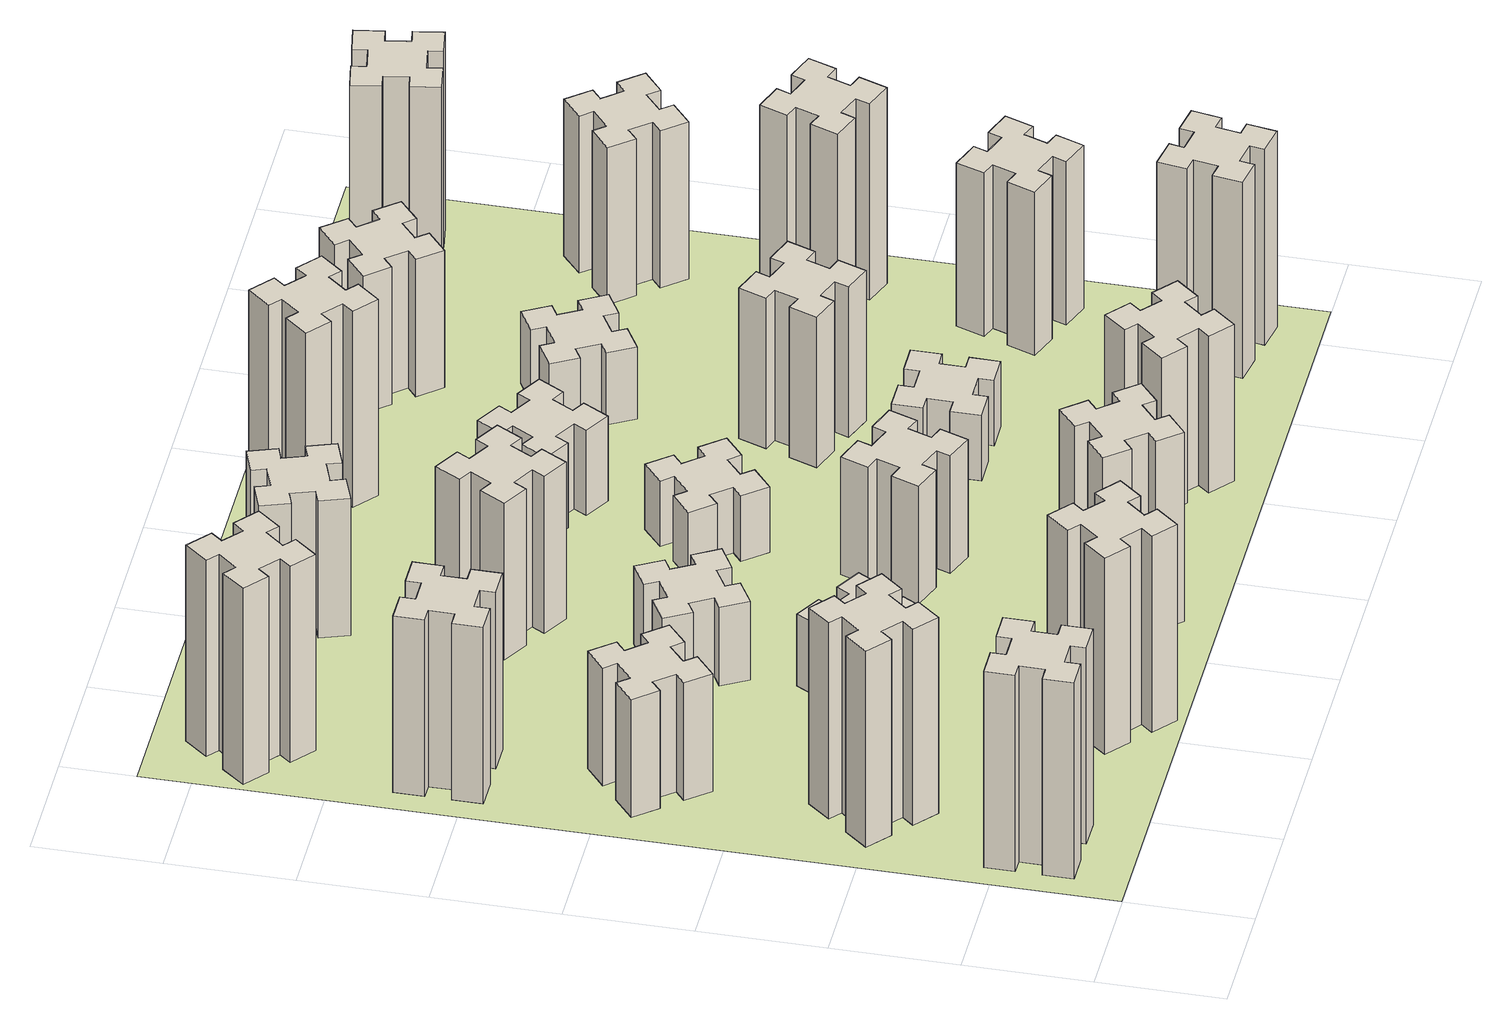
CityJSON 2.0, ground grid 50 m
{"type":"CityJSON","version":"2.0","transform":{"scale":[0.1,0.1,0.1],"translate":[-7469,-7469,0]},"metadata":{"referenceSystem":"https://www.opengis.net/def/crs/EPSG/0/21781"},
"CityObjects":{
"building1":{"type":"Building","attributes":{"class":"1000","function":"1000","usage":"1000","yearOfConstruction":2016,"roofType":"1000","measuredHeight":90,"storeysAboveGround":30,"storeysBelowGround":0},"geometry":[{"type":"Solid","lod":"1","boundaries":[[[[0,1,2,3,4,5,6,7,8,9,10,11,12,13,14,15,16,17,18,19]],[[17,16,20,21]],[[16,15,22,20]],[[15,14,23,22]],[[14,13,24,23]],[[13,12,25,24]],[[12,11,26,25]],[[11,10,27,26]],[[10,9,28,27]],[[9,8,29,28]],[[8,7,30,29]],[[7,6,31,30]],[[6,5,32,31]],[[5,4,33,32]],[[4,3,34,33]],[[3,2,35,34]],[[2,1,36,35]],[[1,0,37,36]],[[0,19,38,37]],[[19,18,39,38]],[[18,17,21,39]],[[24,25,26,27,28,29,30,31,32,33,34,35,36,37,38,39,21,20,22,23]]]]}]},
"building2":{"type":"Building","attributes":{"class":"1000","function":"1000","usage":"1000","yearOfConstruction":2016,"roofType":"1000","measuredHeight":90,"storeysAboveGround":30,"storeysBelowGround":0},"geometry":[{"type":"Solid","lod":"1","boundaries":[[[[40,41,42,43,44,45,46,47,48,49,50,51,52,53,54,55,56,57,58,59]],[[57,56,60,61]],[[56,55,62,60]],[[55,54,63,62]],[[54,53,64,63]],[[53,52,65,64]],[[52,51,66,65]],[[51,50,67,66]],[[50,49,68,67]],[[49,48,69,68]],[[48,47,70,69]],[[47,46,71,70]],[[46,45,72,71]],[[45,44,73,72]],[[44,43,74,73]],[[43,42,75,74]],[[42,41,76,75]],[[41,40,77,76]],[[40,59,78,77]],[[59,58,79,78]],[[58,57,61,79]],[[64,65,66,67,68,69,70,71,72,73,74,75,76,77,78,79,61,60,62,63]]]]}]},
"building3":{"type":"Building","attributes":{"class":"1000","function":"1000","usage":"1000","yearOfConstruction":2016,"roofType":"1000","measuredHeight":54,"storeysAboveGround":30,"storeysBelowGround":0},"geometry":[{"type":"Solid","lod":"1","boundaries":[[[[80,81,82,83,84,85,86,87,88,89,90,91,92,93,94,95,96,97,98,99]],[[97,96,100,101]],[[96,95,102,100]],[[95,94,103,102]],[[94,93,104,103]],[[93,92,105,104]],[[92,91,106,105]],[[91,90,107,106]],[[90,89,108,107]],[[89,88,109,108]],[[88,87,110,109]],[[87,86,111,110]],[[86,85,112,111]],[[85,84,113,112]],[[84,83,114,113]],[[83,82,115,114]],[[82,81,116,115]],[[81,80,117,116]],[[80,99,118,117]],[[99,98,119,118]],[[98,97,101,119]],[[104,105,106,107,108,109,110,111,112,113,114,115,116,117,118,119,101,100,102,103]]]]}]},
"building4":{"type":"Building","attributes":{"class":"1000","function":"1000","usage":"1000","yearOfConstruction":2016,"roofType":"1000","measuredHeight":81,"storeysAboveGround":30,"storeysBelowGround":0},"geometry":[{"type":"Solid","lod":"1","boundaries":[[[[120,121,122,123,124,125,126,127,128,129,130,131,132,133,134,135,136,137,138,139]],[[137,136,140,141]],[[136,135,142,140]],[[135,134,143,142]],[[134,133,144,143]],[[133,132,145,144]],[[132,131,146,145]],[[131,130,147,146]],[[130,129,148,147]],[[129,128,149,148]],[[128,127,150,149]],[[127,126,151,150]],[[126,125,152,151]],[[125,124,153,152]],[[124,123,154,153]],[[123,122,155,154]],[[122,121,156,155]],[[121,120,157,156]],[[120,139,158,157]],[[139,138,159,158]],[[138,137,141,159]],[[144,145,146,147,148,149,150,151,152,153,154,155,156,157,158,159,141,140,142,143]]]]}]},
"building5":{"type":"Building","attributes":{"class":"1000","function":"1000","usage":"1000","yearOfConstruction":2016,"roofType":"1000","measuredHeight":90,"storeysAboveGround":30,"storeysBelowGround":0},"geometry":[{"type":"Solid","lod":"1","boundaries":[[[[160,161,162,163,164,165,166,167,168,169,170,171,172,173,174,175,176,177,178,179]],[[177,176,180,181]],[[176,175,182,180]],[[175,174,183,182]],[[174,173,184,183]],[[173,172,185,184]],[[172,171,186,185]],[[171,170,187,186]],[[170,169,188,187]],[[169,168,189,188]],[[168,167,190,189]],[[167,166,191,190]],[[166,165,192,191]],[[165,164,193,192]],[[164,163,194,193]],[[163,162,195,194]],[[162,161,196,195]],[[161,160,197,196]],[[160,179,198,197]],[[179,178,199,198]],[[178,177,181,199]],[[184,185,186,187,188,189,190,191,192,193,194,195,196,197,198,199,181,180,182,183]]]]}]},
"building6":{"type":"Building","attributes":{"class":"1000","function":"1000","usage":"1000","yearOfConstruction":2016,"roofType":"1000","measuredHeight":90,"storeysAboveGround":30,"storeysBelowGround":0},"geometry":[{"type":"Solid","lod":"1","boundaries":[[[[200,201,202,203,204,205,206,207,208,209,210,211,212,213,214,215,216,217,218,219]],[[217,216,220,221]],[[216,215,222,220]],[[215,214,223,222]],[[214,213,224,223]],[[213,212,225,224]],[[212,211,226,225]],[[211,210,227,226]],[[210,209,228,227]],[[209,208,229,228]],[[208,207,230,229]],[[207,206,231,230]],[[206,205,232,231]],[[205,204,233,232]],[[204,203,234,233]],[[203,202,235,234]],[[202,201,236,235]],[[201,200,237,236]],[[200,219,238,237]],[[219,218,239,238]],[[218,217,221,239]],[[224,225,226,227,228,229,230,231,232,233,234,235,236,237,238,239,221,220,222,223]]]]}]},
"building7":{"type":"Building","attributes":{"class":"1000","function":"1000","usage":"1000","yearOfConstruction":2016,"roofType":"1000","measuredHeight":33,"storeysAboveGround":30,"storeysBelowGround":0},"geometry":[{"type":"Solid","lod":"1","boundaries":[[[[240,241,242,243,244,245,246,247,248,249,250,251,252,253,254,255,256,257,258,259]],[[257,256,260,261]],[[256,255,262,260]],[[255,254,263,262]],[[254,253,264,263]],[[253,252,265,264]],[[252,251,266,265]],[[251,250,267,266]],[[250,249,268,267]],[[249,248,269,268]],[[248,247,270,269]],[[247,246,271,270]],[[246,245,272,271]],[[245,244,273,272]],[[244,243,274,273]],[[243,242,275,274]],[[242,241,276,275]],[[241,240,277,276]],[[240,259,278,277]],[[259,258,279,278]],[[258,257,261,279]],[[264,265,266,267,268,269,270,271,272,273,274,275,276,277,278,279,261,260,262,263]]]]}]},
"building8":{"type":"Building","attributes":{"class":"1000","function":"1000","usage":"1000","yearOfConstruction":2016,"roofType":"1000","measuredHeight":36,"storeysAboveGround":30,"storeysBelowGround":0},"geometry":[{"type":"Solid","lod":"1","boundaries":[[[[280,281,282,283,284,285,286,287,288,289,290,291,292,293,294,295,296,297,298,299]],[[297,296,300,301]],[[296,295,302,300]],[[295,294,303,302]],[[294,293,304,303]],[[293,292,305,304]],[[292,291,306,305]],[[291,290,307,306]],[[290,289,308,307]],[[289,288,309,308]],[[288,287,310,309]],[[287,286,311,310]],[[286,285,312,311]],[[285,284,313,312]],[[284,283,314,313]],[[283,282,315,314]],[[282,281,316,315]],[[281,280,317,316]],[[280,299,318,317]],[[299,298,319,318]],[[298,297,301,319]],[[304,305,306,307,308,309,310,311,312,313,314,315,316,317,318,319,301,300,302,303]]]]}]},
"building9":{"type":"Building","attributes":{"class":"1000","function":"1000","usage":"1000","yearOfConstruction":2016,"roofType":"1000","measuredHeight":87,"storeysAboveGround":30,"storeysBelowGround":0},"geometry":[{"type":"Solid","lod":"1","boundaries":[[[[320,321,322,323,324,325,326,327,328,329,330,331,332,333,334,335,336,337,338,339]],[[337,336,340,341]],[[336,335,342,340]],[[335,334,343,342]],[[334,333,344,343]],[[333,332,345,344]],[[332,331,346,345]],[[331,330,347,346]],[[330,329,348,347]],[[329,328,349,348]],[[328,327,350,349]],[[327,326,351,350]],[[326,325,352,351]],[[325,324,353,352]],[[324,323,354,353]],[[323,322,355,354]],[[322,321,356,355]],[[321,320,357,356]],[[320,339,358,357]],[[339,338,359,358]],[[338,337,341,359]],[[344,345,346,347,348,349,350,351,352,353,354,355,356,357,358,359,341,340,342,343]]]]}]},
"building10":{"type":"Building","attributes":{"class":"1000","function":"1000","usage":"1000","yearOfConstruction":2016,"roofType":"1000","measuredHeight":72,"storeysAboveGround":30,"storeysBelowGround":0},"geometry":[{"type":"Solid","lod":"1","boundaries":[[[[360,361,362,363,364,365,366,367,368,369,370,371,372,373,374,375,376,377,378,379]],[[377,376,380,381]],[[376,375,382,380]],[[375,374,383,382]],[[374,373,384,383]],[[373,372,385,384]],[[372,371,386,385]],[[371,370,387,386]],[[370,369,388,387]],[[369,368,389,388]],[[368,367,390,389]],[[367,366,391,390]],[[366,365,392,391]],[[365,364,393,392]],[[364,363,394,393]],[[363,362,395,394]],[[362,361,396,395]],[[361,360,397,396]],[[360,379,398,397]],[[379,378,399,398]],[[378,377,381,399]],[[384,385,386,387,388,389,390,391,392,393,394,395,396,397,398,399,381,380,382,383]]]]}]},
"building11":{"type":"Building","attributes":{"class":"1000","function":"1000","usage":"1000","yearOfConstruction":2016,"roofType":"1000","measuredHeight":63,"storeysAboveGround":30,"storeysBelowGround":0},"geometry":[{"type":"Solid","lod":"1","boundaries":[[[[400,401,402,403,404,405,406,407,408,409,410,411,412,413,414,415,416,417,418,419]],[[417,416,420,421]],[[416,415,422,420]],[[415,414,423,422]],[[414,413,424,423]],[[413,412,425,424]],[[412,411,426,425]],[[411,410,427,426]],[[410,409,428,427]],[[409,408,429,428]],[[408,407,430,429]],[[407,406,431,430]],[[406,405,432,431]],[[405,404,433,432]],[[404,403,434,433]],[[403,402,435,434]],[[402,401,436,435]],[[401,400,437,436]],[[400,419,438,437]],[[419,418,439,438]],[[418,417,421,439]],[[424,425,426,427,428,429,430,431,432,433,434,435,436,437,438,439,421,420,422,423]]]]}]},
"building12":{"type":"Building","attributes":{"class":"1000","function":"1000","usage":"1000","yearOfConstruction":2016,"roofType":"1000","measuredHeight":54,"storeysAboveGround":30,"storeysBelowGround":0},"geometry":[{"type":"Solid","lod":"1","boundaries":[[[[440,441,442,443,444,445,446,447,448,449,450,451,452,453,454,455,456,457,458,459]],[[457,456,460,461]],[[456,455,462,460]],[[455,454,463,462]],[[454,453,464,463]],[[453,452,465,464]],[[452,451,466,465]],[[451,450,467,466]],[[450,449,468,467]],[[449,448,469,468]],[[448,447,470,469]],[[447,446,471,470]],[[446,445,472,471]],[[445,444,473,472]],[[444,443,474,473]],[[443,442,475,474]],[[442,441,476,475]],[[441,440,477,476]],[[440,459,478,477]],[[459,458,479,478]],[[458,457,461,479]],[[464,465,466,467,468,469,470,471,472,473,474,475,476,477,478,479,461,460,462,463]]]]}]},
"building13":{"type":"Building","attributes":{"class":"1000","function":"1000","usage":"1000","yearOfConstruction":2016,"roofType":"1000","measuredHeight":30,"storeysAboveGround":30,"storeysBelowGround":0},"geometry":[{"type":"Solid","lod":"1","boundaries":[[[[480,481,482,483,484,485,486,487,488,489,490,491,492,493,494,495,496,497,498,499]],[[497,496,500,501]],[[496,495,502,500]],[[495,494,503,502]],[[494,493,504,503]],[[493,492,505,504]],[[492,491,506,505]],[[491,490,507,506]],[[490,489,508,507]],[[489,488,509,508]],[[488,487,510,509]],[[487,486,511,510]],[[486,485,512,511]],[[485,484,513,512]],[[484,483,514,513]],[[483,482,515,514]],[[482,481,516,515]],[[481,480,517,516]],[[480,499,518,517]],[[499,498,519,518]],[[498,497,501,519]],[[504,505,506,507,508,509,510,511,512,513,514,515,516,517,518,519,501,500,502,503]]]]}]},
"building14":{"type":"Building","attributes":{"class":"1000","function":"1000","usage":"1000","yearOfConstruction":2016,"roofType":"1000","measuredHeight":72,"storeysAboveGround":30,"storeysBelowGround":0},"geometry":[{"type":"Solid","lod":"1","boundaries":[[[[520,521,522,523,524,525,526,527,528,529,530,531,532,533,534,535,536,537,538,539]],[[537,536,540,541]],[[536,535,542,540]],[[535,534,543,542]],[[534,533,544,543]],[[533,532,545,544]],[[532,531,546,545]],[[531,530,547,546]],[[530,529,548,547]],[[529,528,549,548]],[[528,527,550,549]],[[527,526,551,550]],[[526,525,552,551]],[[525,524,553,552]],[[524,523,554,553]],[[523,522,555,554]],[[522,521,556,555]],[[521,520,557,556]],[[520,539,558,557]],[[539,538,559,558]],[[538,537,541,559]],[[544,545,546,547,548,549,550,551,552,553,554,555,556,557,558,559,541,540,542,543]]]]}]},
"building15":{"type":"Building","attributes":{"class":"1000","function":"1000","usage":"1000","yearOfConstruction":2016,"roofType":"1000","measuredHeight":39,"storeysAboveGround":30,"storeysBelowGround":0},"geometry":[{"type":"Solid","lod":"1","boundaries":[[[[560,561,562,563,564,565,566,567,568,569,570,571,572,573,574,575,576,577,578,579]],[[577,576,580,581]],[[576,575,582,580]],[[575,574,583,582]],[[574,573,584,583]],[[573,572,585,584]],[[572,571,586,585]],[[571,570,587,586]],[[570,569,588,587]],[[569,568,589,588]],[[568,567,590,589]],[[567,566,591,590]],[[566,565,592,591]],[[565,564,593,592]],[[564,563,594,593]],[[563,562,595,594]],[[562,561,596,595]],[[561,560,597,596]],[[560,579,598,597]],[[579,578,599,598]],[[578,577,581,599]],[[584,585,586,587,588,589,590,591,592,593,594,595,596,597,598,599,581,580,582,583]]]]}]},
"building16":{"type":"Building","attributes":{"class":"1000","function":"1000","usage":"1000","yearOfConstruction":2016,"roofType":"1000","measuredHeight":90,"storeysAboveGround":30,"storeysBelowGround":0},"geometry":[{"type":"Solid","lod":"1","boundaries":[[[[600,601,602,603,604,605,606,607,608,609,610,611,612,613,614,615,616,617,618,619]],[[617,616,620,621]],[[616,615,622,620]],[[615,614,623,622]],[[614,613,624,623]],[[613,612,625,624]],[[612,611,626,625]],[[611,610,627,626]],[[610,609,628,627]],[[609,608,629,628]],[[608,607,630,629]],[[607,606,631,630]],[[606,605,632,631]],[[605,604,633,632]],[[604,603,634,633]],[[603,602,635,634]],[[602,601,636,635]],[[601,600,637,636]],[[600,619,638,637]],[[619,618,639,638]],[[618,617,621,639]],[[624,625,626,627,628,629,630,631,632,633,634,635,636,637,638,639,621,620,622,623]]]]}]},
"building17":{"type":"Building","attributes":{"class":"1000","function":"1000","usage":"1000","yearOfConstruction":2016,"roofType":"1000","measuredHeight":30,"storeysAboveGround":30,"storeysBelowGround":0},"geometry":[{"type":"Solid","lod":"1","boundaries":[[[[640,641,642,643,644,645,646,647,648,649,650,651,652,653,654,655,656,657,658,659]],[[657,656,660,661]],[[656,655,662,660]],[[655,654,663,662]],[[654,653,664,663]],[[653,652,665,664]],[[652,651,666,665]],[[651,650,667,666]],[[650,649,668,667]],[[649,648,669,668]],[[648,647,670,669]],[[647,646,671,670]],[[646,645,672,671]],[[645,644,673,672]],[[644,643,674,673]],[[643,642,675,674]],[[642,641,676,675]],[[641,640,677,676]],[[640,659,678,677]],[[659,658,679,678]],[[658,657,661,679]],[[664,665,666,667,668,669,670,671,672,673,674,675,676,677,678,679,661,660,662,663]]]]}]},
"building18":{"type":"Building","attributes":{"class":"1000","function":"1000","usage":"1000","yearOfConstruction":2016,"roofType":"1000","measuredHeight":69,"storeysAboveGround":30,"storeysBelowGround":0},"geometry":[{"type":"Solid","lod":"1","boundaries":[[[[680,681,682,683,684,685,686,687,688,689,690,691,692,693,694,695,696,697,698,699]],[[697,696,700,701]],[[696,695,702,700]],[[695,694,703,702]],[[694,693,704,703]],[[693,692,705,704]],[[692,691,706,705]],[[691,690,707,706]],[[690,689,708,707]],[[689,688,709,708]],[[688,687,710,709]],[[687,686,711,710]],[[686,685,712,711]],[[685,684,713,712]],[[684,683,714,713]],[[683,682,715,714]],[[682,681,716,715]],[[681,680,717,716]],[[680,699,718,717]],[[699,698,719,718]],[[698,697,701,719]],[[704,705,706,707,708,709,710,711,712,713,714,715,716,717,718,719,701,700,702,703]]]]}]},
"building19":{"type":"Building","attributes":{"class":"1000","function":"1000","usage":"1000","yearOfConstruction":2016,"roofType":"1000","measuredHeight":33,"storeysAboveGround":30,"storeysBelowGround":0},"geometry":[{"type":"Solid","lod":"1","boundaries":[[[[720,721,722,723,724,725,726,727,728,729,730,731,732,733,734,735,736,737,738,739]],[[737,736,740,741]],[[736,735,742,740]],[[735,734,743,742]],[[734,733,744,743]],[[733,732,745,744]],[[732,731,746,745]],[[731,730,747,746]],[[730,729,748,747]],[[729,728,749,748]],[[728,727,750,749]],[[727,726,751,750]],[[726,725,752,751]],[[725,724,753,752]],[[724,723,754,753]],[[723,722,755,754]],[[722,721,756,755]],[[721,720,757,756]],[[720,739,758,757]],[[739,738,759,758]],[[738,737,741,759]],[[744,745,746,747,748,749,750,751,752,753,754,755,756,757,758,759,741,740,742,743]]]]}]},
"building20":{"type":"Building","attributes":{"class":"1000","function":"1000","usage":"1000","yearOfConstruction":2016,"roofType":"1000","measuredHeight":90,"storeysAboveGround":30,"storeysBelowGround":0},"geometry":[{"type":"Solid","lod":"1","boundaries":[[[[760,761,762,763,764,765,766,767,768,769,770,771,772,773,774,775,776,777,778,779]],[[777,776,780,781]],[[776,775,782,780]],[[775,774,783,782]],[[774,773,784,783]],[[773,772,785,784]],[[772,771,786,785]],[[771,770,787,786]],[[770,769,788,787]],[[769,768,789,788]],[[768,767,790,789]],[[767,766,791,790]],[[766,765,792,791]],[[765,764,793,792]],[[764,763,794,793]],[[763,762,795,794]],[[762,761,796,795]],[[761,760,797,796]],[[760,779,798,797]],[[779,778,799,798]],[[778,777,781,799]],[[784,785,786,787,788,789,790,791,792,793,794,795,796,797,798,799,781,780,782,783]]]]}]},
"building21":{"type":"Building","attributes":{"class":"1000","function":"1000","usage":"1000","yearOfConstruction":2016,"roofType":"1000","measuredHeight":63,"storeysAboveGround":30,"storeysBelowGround":0},"geometry":[{"type":"Solid","lod":"1","boundaries":[[[[800,801,802,803,804,805,806,807,808,809,810,811,812,813,814,815,816,817,818,819]],[[817,816,820,821]],[[816,815,822,820]],[[815,814,823,822]],[[814,813,824,823]],[[813,812,825,824]],[[812,811,826,825]],[[811,810,827,826]],[[810,809,828,827]],[[809,808,829,828]],[[808,807,830,829]],[[807,806,831,830]],[[806,805,832,831]],[[805,804,833,832]],[[804,803,834,833]],[[803,802,835,834]],[[802,801,836,835]],[[801,800,837,836]],[[800,819,838,837]],[[819,818,839,838]],[[818,817,821,839]],[[824,825,826,827,828,829,830,831,832,833,834,835,836,837,838,839,821,820,822,823]]]]}]},
"building22":{"type":"Building","attributes":{"class":"1000","function":"1000","usage":"1000","yearOfConstruction":2016,"roofType":"1000","measuredHeight":75,"storeysAboveGround":30,"storeysBelowGround":0},"geometry":[{"type":"Solid","lod":"1","boundaries":[[[[840,841,842,843,844,845,846,847,848,849,850,851,852,853,854,855,856,857,858,859]],[[857,856,860,861]],[[856,855,862,860]],[[855,854,863,862]],[[854,853,864,863]],[[853,852,865,864]],[[852,851,866,865]],[[851,850,867,866]],[[850,849,868,867]],[[849,848,869,868]],[[848,847,870,869]],[[847,846,871,870]],[[846,845,872,871]],[[845,844,873,872]],[[844,843,874,873]],[[843,842,875,874]],[[842,841,876,875]],[[841,840,877,876]],[[840,859,878,877]],[[859,858,879,878]],[[858,857,861,879]],[[864,865,866,867,868,869,870,871,872,873,874,875,876,877,878,879,861,860,862,863]]]]}]},
"building23":{"type":"Building","attributes":{"class":"1000","function":"1000","usage":"1000","yearOfConstruction":2016,"roofType":"1000","measuredHeight":90,"storeysAboveGround":30,"storeysBelowGround":0},"geometry":[{"type":"Solid","lod":"1","boundaries":[[[[880,881,882,883,884,885,886,887,888,889,890,891,892,893,894,895,896,897,898,899]],[[897,896,900,901]],[[896,895,902,900]],[[895,894,903,902]],[[894,893,904,903]],[[893,892,905,904]],[[892,891,906,905]],[[891,890,907,906]],[[890,889,908,907]],[[889,888,909,908]],[[888,887,910,909]],[[887,886,911,910]],[[886,885,912,911]],[[885,884,913,912]],[[884,883,914,913]],[[883,882,915,914]],[[882,881,916,915]],[[881,880,917,916]],[[880,899,918,917]],[[899,898,919,918]],[[898,897,901,919]],[[904,905,906,907,908,909,910,911,912,913,914,915,916,917,918,919,901,900,902,903]]]]}]},
"building24":{"type":"Building","attributes":{"class":"1000","function":"1000","usage":"1000","yearOfConstruction":2016,"roofType":"1000","measuredHeight":72,"storeysAboveGround":30,"storeysBelowGround":0},"geometry":[{"type":"Solid","lod":"1","boundaries":[[[[920,921,922,923,924,925,926,927,928,929,930,931,932,933,934,935,936,937,938,939]],[[937,936,940,941]],[[936,935,942,940]],[[935,934,943,942]],[[934,933,944,943]],[[933,932,945,944]],[[932,931,946,945]],[[931,930,947,946]],[[930,929,948,947]],[[929,928,949,948]],[[928,927,950,949]],[[927,926,951,950]],[[926,925,952,951]],[[925,924,953,952]],[[924,923,954,953]],[[923,922,955,954]],[[922,921,956,955]],[[921,920,957,956]],[[920,939,958,957]],[[939,938,959,958]],[[938,937,941,959]],[[944,945,946,947,948,949,950,951,952,953,954,955,956,957,958,959,941,940,942,943]]]]}]},
"building25":{"type":"Building","attributes":{"class":"1000","function":"1000","usage":"1000","yearOfConstruction":2016,"roofType":"1000","measuredHeight":90,"storeysAboveGround":30,"storeysBelowGround":0},"geometry":[{"type":"Solid","lod":"1","boundaries":[[[[960,961,962,963,964,965,966,967,968,969,970,971,972,973,974,975,976,977,978,979]],[[977,976,980,981]],[[976,975,982,980]],[[975,974,983,982]],[[974,973,984,983]],[[973,972,985,984]],[[972,971,986,985]],[[971,970,987,986]],[[970,969,988,987]],[[969,968,989,988]],[[968,967,990,989]],[[967,966,991,990]],[[966,965,992,991]],[[965,964,993,992]],[[964,963,994,993]],[[963,962,995,994]],[[962,961,996,995]],[[961,960,997,996]],[[960,979,998,997]],[[979,978,999,998]],[[978,977,981,999]],[[984,985,986,987,988,989,990,991,992,993,994,995,996,997,998,999,981,980,982,983]]]]}]},
"landuse1":{"type":"LandUse","attributes":{"name":"plot1","function":"1010"},"geometry":[{"type":"MultiSurface","lod":"1","boundaries":[[[1000,1001,1002,1003]]]}]}
},
"vertices":[
[165,425,0],[165,325,0],[105,325,0],[105,205,0],[225,205,0],[225,265,0],[325,265,0],[325,205,0],[445,205,0],[445,325,0],[385,325,0],[385,425,0],[445,425,0],[445,545,0],[325,545,0],[325,485,0],[225,485,0],[225,545,0],[105,545,0],[105,425,0],[225,485,900],[225,545,900],[325,485,900],[325,545,900],[445,545,900],[445,425,900],[385,425,900],[385,325,900],[445,325,900],[445,205,900],[325,205,900],[325,265,900],[225,265,900],[225,205,900],[105,205,900],[105,325,900],[165,325,900],[165,425,900],[105,425,900],[105,545,900],
[484,1067,0],[408,1132,0],[446,1178,0],[354,1255,0],[277,1163,0],[323,1124,0],[259,1048,0],[213,1086,0],[136,994,0],[228,917,0],[266,963,0],[343,899,0],[304,853,0],[396,776,0],[473,868,0],[427,906,0],[492,983,0],[538,944,0],[615,1036,0],[523,1113,0],[492,983,900],[538,944,900],[427,906,900],[473,868,900],[396,776,900],[304,853,900],[343,899,900],[266,963,900],[228,917,900],[136,994,900],[213,1086,900],[259,1048,900],[323,1124,900],[277,1163,900],[354,1255,900],[446,1178,900],[408,1132,900],[484,1067,900],[523,1113,900],[615,1036,900],
[492,1888,0],[427,1964,0],[473,2003,0],[396,2095,0],[304,2018,0],[343,1972,0],[266,1907,0],[228,1953,0],[136,1876,0],[213,1784,0],[259,1823,0],[323,1746,0],[277,1708,0],[354,1616,0],[446,1693,0],[408,1739,0],[484,1803,0],[523,1757,0],[615,1834,0],[538,1926,0],[484,1803,540],[523,1757,540],[408,1739,540],[446,1693,540],[354,1616,540],[277,1708,540],[323,1746,540],[259,1823,540],[213,1784,540],[136,1876,540],[228,1953,540],[266,1907,540],[343,1972,540],[304,2018,540],[396,2095,540],[473,2003,540],[427,1964,540],[492,1888,540],[538,1926,540],[615,1834,540],
[385,2545,0],[385,2645,0],[445,2645,0],[445,2765,0],[325,2765,0],[325,2705,0],[225,2705,0],[225,2765,0],[105,2765,0],[105,2645,0],[165,2645,0],[165,2545,0],[105,2545,0],[105,2425,0],[225,2425,0],[225,2485,0],[325,2485,0],[325,2425,0],[445,2425,0],[445,2545,0],[325,2485,810],[325,2425,810],[225,2485,810],[225,2425,810],[105,2425,810],[105,2545,810],[165,2545,810],[165,2645,810],[105,2645,810],[105,2765,810],[225,2765,810],[225,2705,810],[325,2705,810],[325,2765,810],[445,2765,810],[445,2645,810],[385,2645,810],[385,2545,810],[445,2545,810],[445,2425,810],
[1167,166,0],[1232,243,0],[1278,204,0],[1355,296,0],[1263,373,0],[1224,327,0],[1148,392,0],[1186,438,0],[1094,515,0],[1017,423,0],[1063,384,0],[999,308,0],[953,346,0],[876,254,0],[968,177,0],[1006,223,0],[1083,159,0],[1044,113,0],[1136,36,0],[1213,128,0],[1083,159,900],[1044,113,900],[1006,223,900],[968,177,900],[876,254,900],[953,346,900],[999,308,900],[1063,384,900],[1017,423,900],[1094,515,900],[1186,438,900],[1148,392,900],[1224,327,900],[1263,373,900],[1355,296,900],[1278,204,900],[1232,243,900],[1167,166,900],[1213,128,900],[1136,36,900],
[384,3387,0],[308,3452,0],[346,3498,0],[254,3575,0],[177,3483,0],[223,3444,0],[159,3368,0],[113,3406,0],[36,3314,0],[128,3237,0],[166,3283,0],[243,3219,0],[204,3173,0],[296,3096,0],[373,3188,0],[327,3226,0],[392,3303,0],[438,3264,0],[515,3356,0],[423,3433,0],[392,3303,900],[438,3264,900],[327,3226,900],[373,3188,900],[296,3096,900],[204,3173,900],[243,3219,900],[166,3283,900],[128,3237,900],[36,3314,900],[113,3406,900],[159,3368,900],[223,3444,900],[177,3483,900],[254,3575,900],[346,3498,900],[308,3452,900],[384,3387,900],[423,3433,900],[515,3356,900],
[1186,1117,0],[1236,1204,0],[1288,1174,0],[1348,1278,0],[1244,1338,0],[1214,1286,0],[1127,1336,0],[1157,1388,0],[1053,1448,0],[993,1344,0],[1045,1314,0],[995,1227,0],[943,1257,0],[883,1153,0],[987,1093,0],[1017,1145,0],[1104,1095,0],[1074,1043,0],[1178,983,0],[1238,1087,0],[1104,1095,330],[1074,1043,330],[1017,1145,330],[987,1093,330],[883,1153,330],[943,1257,330],[995,1227,330],[1045,1314,330],[993,1344,330],[1053,1448,330],[1157,1388,330],[1127,1336,330],[1214,1286,330],[1244,1338,330],[1348,1278,330],[1288,1174,330],[1236,1204,330],[1186,1117,330],[1238,1087,330],[1178,983,330],
[1104,1976,0],[1017,1926,0],[987,1978,0],[883,1918,0],[943,1814,0],[995,1844,0],[1045,1757,0],[993,1727,0],[1053,1623,0],[1157,1683,0],[1127,1735,0],[1214,1785,0],[1244,1733,0],[1348,1793,0],[1288,1897,0],[1236,1867,0],[1186,1954,0],[1238,1984,0],[1178,2088,0],[1074,2028,0],[1186,1954,360],[1238,1984,360],[1236,1867,360],[1288,1897,360],[1348,1793,360],[1244,1733,360],[1214,1785,360],[1127,1735,360],[1157,1683,360],[1053,1623,360],[993,1727,360],[1045,1757,360],[995,1844,360],[943,1814,360],[883,1918,360],[987,1978,360],[1017,1926,360],[1104,1976,360],[1074,2028,360],[1178,2088,360],
[1639,343,0],[1703,266,0],[1657,228,0],[1734,136,0],[1826,213,0],[1788,259,0],[1864,323,0],[1903,277,0],[1995,354,0],[1918,446,0],[1872,408,0],[1807,484,0],[1853,523,0],[1776,615,0],[1684,538,0],[1723,492,0],[1646,427,0],[1608,473,0],[1516,396,0],[1593,304,0],[1646,427,870],[1608,473,870],[1723,492,870],[1684,538,870],[1776,615,870],[1853,523,870],[1807,484,870],[1872,408,870],[1918,446,870],[1995,354,870],[1903,277,870],[1864,323,870],[1788,259,870],[1826,213,870],[1734,136,870],[1657,228,870],[1703,266,870],[1639,343,870],[1593,304,870],[1516,396,870],
[1314,2666,0],[1227,2716,0],[1257,2768,0],[1153,2828,0],[1093,2724,0],[1145,2694,0],[1095,2607,0],[1043,2637,0],[983,2533,0],[1087,2473,0],[1117,2525,0],[1204,2475,0],[1174,2423,0],[1278,2363,0],[1338,2467,0],[1286,2497,0],[1336,2584,0],[1388,2554,0],[1448,2658,0],[1344,2718,0],[1336,2584,720],[1388,2554,720],[1286,2497,720],[1338,2467,720],[1278,2363,720],[1174,2423,720],[1204,2475,720],[1117,2525,720],[1087,2473,720],[983,2533,720],[1043,2637,720],[1095,2607,720],[1145,2694,720],[1093,2724,720],[1153,2828,720],[1257,2768,720],[1227,2716,720],[1314,2666,720],[1344,2718,720],[1448,2658,720],
[1125,3456,0],[1031,3422,0],[1010,3478,0],[897,3437,0],[939,3324,0],[995,3345,0],[1029,3251,0],[973,3230,0],[1014,3117,0],[1127,3159,0],[1106,3215,0],[1200,3249,0],[1220,3193,0],[1333,3234,0],[1292,3347,0],[1236,3326,0],[1202,3420,0],[1258,3440,0],[1217,3553,0],[1104,3512,0],[1202,3420,630],[1258,3440,630],[1236,3326,630],[1292,3347,630],[1333,3234,630],[1220,3193,630],[1200,3249,630],[1106,3215,630],[1127,3159,630],[1014,3117,630],[973,3230,630],[1029,3251,630],[995,3345,630],[939,3324,630],[897,3437,630],[1010,3478,630],[1031,3422,630],[1125,3456,630],[1104,3512,630],[1217,3553,630],
[1769,1300,0],[1735,1206,0],[1679,1227,0],[1637,1114,0],[1750,1073,0],[1771,1129,0],[1865,1095,0],[1844,1039,0],[1957,997,0],[1998,1110,0],[1942,1131,0],[1976,1225,0],[2032,1204,0],[2073,1317,0],[1960,1358,0],[1940,1302,0],[1846,1336,0],[1867,1392,0],[1754,1433,0],[1713,1320,0],[1846,1336,540],[1867,1392,540],[1940,1302,540],[1960,1358,540],[2073,1317,540],[2032,1204,540],[1976,1225,540],[1942,1131,540],[1998,1110,540],[1957,997,540],[1844,1039,540],[1865,1095,540],[1771,1129,540],[1750,1073,540],[1637,1114,540],[1679,1227,540],[1735,1206,540],[1769,1300,540],[1713,1320,540],[1754,1433,540],
[1972,1988,0],[1907,2064,0],[1953,2103,0],[1876,2195,0],[1784,2118,0],[1823,2072,0],[1746,2007,0],[1708,2053,0],[1616,1976,0],[1693,1884,0],[1739,1923,0],[1803,1846,0],[1757,1808,0],[1834,1716,0],[1926,1793,0],[1888,1839,0],[1964,1903,0],[2003,1857,0],[2095,1934,0],[2018,2026,0],[1964,1903,300],[2003,1857,300],[1888,1839,300],[1926,1793,300],[1834,1716,300],[1757,1808,300],[1803,1846,300],[1739,1923,300],[1693,1884,300],[1616,1976,300],[1708,2053,300],[1746,2007,300],[1823,2072,300],[1784,2118,300],[1876,2195,300],[1953,2103,300],[1907,2064,300],[1972,1988,300],[2018,2026,300],[2095,1934,300],
[2486,323,0],[2563,259,0],[2524,213,0],[2616,136,0],[2693,228,0],[2647,266,0],[2712,343,0],[2758,304,0],[2835,396,0],[2743,473,0],[2704,427,0],[2628,492,0],[2666,538,0],[2574,615,0],[2497,523,0],[2543,484,0],[2479,408,0],[2433,446,0],[2356,354,0],[2448,277,0],[2479,408,720],[2433,446,720],[2543,484,720],[2497,523,720],[2574,615,720],[2666,538,720],[2628,492,720],[2704,427,720],[2743,473,720],[2835,396,720],[2758,304,720],[2712,343,720],[2647,266,720],[2693,228,720],[2616,136,720],[2524,213,720],[2563,259,720],[2486,323,720],[2448,277,720],[2356,354,720],
[2026,2497,0],[2076,2584,0],[2128,2554,0],[2188,2658,0],[2084,2718,0],[2054,2666,0],[1967,2716,0],[1997,2768,0],[1893,2828,0],[1833,2724,0],[1885,2694,0],[1835,2607,0],[1783,2637,0],[1723,2533,0],[1827,2473,0],[1857,2525,0],[1944,2475,0],[1914,2423,0],[2018,2363,0],[2078,2467,0],[1944,2475,390],[1914,2423,390],[1857,2525,390],[1827,2473,390],[1723,2533,390],[1783,2637,390],[1835,2607,390],[1885,2694,390],[1833,2724,390],[1893,2828,390],[1997,2768,390],[1967,2716,390],[2054,2666,390],[2084,2718,390],[2188,2658,390],[2128,2554,390],[2076,2584,390],[2026,2497,390],[2078,2467,390],[2018,2363,390],
[1746,3383,0],[1823,3319,0],[1784,3273,0],[1876,3196,0],[1953,3288,0],[1907,3326,0],[1972,3403,0],[2018,3364,0],[2095,3456,0],[2003,3533,0],[1964,3487,0],[1888,3552,0],[1926,3598,0],[1834,3675,0],[1757,3583,0],[1803,3544,0],[1739,3468,0],[1693,3506,0],[1616,3414,0],[1708,3337,0],[1739,3468,900],[1693,3506,900],[1803,3544,900],[1757,3583,900],[1834,3675,900],[1926,3598,900],[1888,3552,900],[1964,3487,900],[2003,3533,900],[2095,3456,900],[2018,3364,900],[1972,3403,900],[1907,3326,900],[1953,3288,900],[1876,3196,900],[1784,3273,900],[1823,3319,900],[1746,3383,900],[1708,3337,900],[1616,3414,900],
[2645,1325,0],[2545,1325,0],[2545,1385,0],[2425,1385,0],[2425,1265,0],[2485,1265,0],[2485,1165,0],[2425,1165,0],[2425,1045,0],[2545,1045,0],[2545,1105,0],[2645,1105,0],[2645,1045,0],[2765,1045,0],[2765,1165,0],[2705,1165,0],[2705,1265,0],[2765,1265,0],[2765,1385,0],[2645,1385,0],[2705,1265,300],[2765,1265,300],[2705,1165,300],[2765,1165,300],[2765,1045,300],[2645,1045,300],[2645,1105,300],[2545,1105,300],[2545,1045,300],[2425,1045,300],[2425,1165,300],[2485,1165,300],[2485,1265,300],[2425,1265,300],[2425,1385,300],[2545,1385,300],[2545,1325,300],[2645,1325,300],[2645,1385,300],[2765,1385,300],
[2682,1671,0],[2716,1765,0],[2772,1744,0],[2813,1857,0],[2700,1898,0],[2680,1842,0],[2586,1876,0],[2607,1932,0],[2494,1973,0],[2453,1860,0],[2509,1840,0],[2475,1746,0],[2419,1767,0],[2377,1654,0],[2490,1613,0],[2511,1669,0],[2605,1635,0],[2584,1579,0],[2697,1537,0],[2738,1650,0],[2605,1635,690],[2584,1579,690],[2511,1669,690],[2490,1613,690],[2377,1654,690],[2419,1767,690],[2475,1746,690],[2509,1840,690],[2453,1860,690],[2494,1973,690],[2607,1932,690],[2586,1876,690],[2680,1842,690],[2700,1898,690],[2813,1857,690],[2772,1744,690],[2716,1765,690],[2682,1671,690],[2738,1650,690],[2697,1537,690],
[2475,2584,0],[2525,2497,0],[2473,2467,0],[2533,2363,0],[2637,2423,0],[2607,2475,0],[2694,2525,0],[2724,2473,0],[2828,2533,0],[2768,2637,0],[2716,2607,0],[2666,2694,0],[2718,2724,0],[2658,2828,0],[2554,2768,0],[2584,2716,0],[2497,2666,0],[2467,2718,0],[2363,2658,0],[2423,2554,0],[2497,2666,330],[2467,2718,330],[2584,2716,330],[2554,2768,330],[2658,2828,330],[2718,2724,330],[2666,2694,330],[2716,2607,330],[2768,2637,330],[2828,2533,330],[2724,2473,330],[2694,2525,330],[2607,2475,330],[2637,2423,330],[2533,2363,330],[2473,2467,330],[2525,2497,330],[2475,2584,330],[2423,2554,330],[2363,2658,330],
[3504,475,0],[3405,492,0],[3416,551,0],[3297,572,0],[3277,454,0],[3336,444,0],[3318,345,0],[3259,356,0],[3238,237,0],[3357,217,0],[3367,276,0],[3465,258,0],[3455,199,0],[3573,178,0],[3594,297,0],[3535,307,0],[3552,405,0],[3611,395,0],[3632,513,0],[3514,534,0],[3552,405,900],[3611,395,900],[3535,307,900],[3594,297,900],[3573,178,900],[3455,199,900],[3465,258,900],[3367,276,900],[3357,217,900],[3238,237,900],[3259,356,900],[3318,345,900],[3336,444,900],[3277,454,900],[3297,572,900],[3416,551,900],[3405,492,900],[3504,475,900],[3514,534,900],[3632,513,900],
[2712,3368,0],[2647,3444,0],[2693,3483,0],[2616,3575,0],[2524,3498,0],[2563,3452,0],[2486,3387,0],[2448,3433,0],[2356,3356,0],[2433,3264,0],[2479,3303,0],[2543,3226,0],[2497,3188,0],[2574,3096,0],[2666,3173,0],[2628,3219,0],[2704,3283,0],[2743,3237,0],[2835,3314,0],[2758,3406,0],[2704,3283,630],[2743,3237,630],[2628,3219,630],[2666,3173,630],[2574,3096,630],[2497,3188,630],[2543,3226,630],[2479,3303,630],[2433,3264,630],[2356,3356,630],[2448,3433,630],[2486,3387,630],[2563,3452,630],[2524,3498,630],[2616,3575,630],[2693,3483,630],[2647,3444,630],[2712,3368,630],[2758,3406,630],[2835,3314,630],
[3351,1029,0],[3445,995,0],[3424,939,0],[3537,897,0],[3578,1010,0],[3522,1031,0],[3556,1125,0],[3612,1104,0],[3653,1217,0],[3540,1258,0],[3520,1202,0],[3426,1236,0],[3447,1292,0],[3334,1333,0],[3293,1220,0],[3349,1200,0],[3315,1106,0],[3259,1127,0],[3217,1014,0],[3330,973,0],[3315,1106,750],[3259,1127,750],[3349,1200,750],[3293,1220,750],[3334,1333,750],[3447,1292,750],[3426,1236,750],[3520,1202,750],[3540,1258,750],[3653,1217,750],[3612,1104,750],[3556,1125,750],[3522,1031,750],[3578,1010,750],[3537,897,750],[3424,939,750],[3445,995,750],[3351,1029,750],[3330,973,750],[3217,1014,750],
[3520,1942,0],[3426,1976,0],[3447,2032,0],[3334,2073,0],[3293,1960,0],[3349,1940,0],[3315,1846,0],[3259,1867,0],[3217,1754,0],[3330,1713,0],[3351,1769,0],[3445,1735,0],[3424,1679,0],[3537,1637,0],[3578,1750,0],[3522,1771,0],[3556,1865,0],[3612,1844,0],[3653,1957,0],[3540,1998,0],[3556,1865,900],[3612,1844,900],[3522,1771,900],[3578,1750,900],[3537,1637,900],[3424,1679,900],[3445,1735,900],[3351,1769,900],[3330,1713,900],[3217,1754,900],[3259,1867,900],[3315,1846,900],[3349,1940,900],[3293,1960,900],[3334,2073,900],[3447,2032,900],[3426,1976,900],[3520,1942,900],[3540,1998,900],[3653,1957,900],
[3319,2563,0],[3383,2486,0],[3337,2448,0],[3414,2356,0],[3506,2433,0],[3468,2479,0],[3544,2543,0],[3583,2497,0],[3675,2574,0],[3598,2666,0],[3552,2628,0],[3487,2704,0],[3533,2743,0],[3456,2835,0],[3364,2758,0],[3403,2712,0],[3326,2647,0],[3288,2693,0],[3196,2616,0],[3273,2524,0],[3326,2647,720],[3288,2693,720],[3403,2712,720],[3364,2758,720],[3456,2835,720],[3533,2743,720],[3487,2704,720],[3552,2628,720],[3598,2666,720],[3675,2574,720],[3583,2497,720],[3544,2543,720],[3468,2479,720],[3506,2433,720],[3414,2356,720],[3337,2448,720],[3383,2486,720],[3319,2563,720],[3273,2524,720],[3196,2616,720],
[3218,3465,0],[3236,3367,0],[3177,3357,0],[3197,3238,0],[3316,3259,0],[3305,3318,0],[3404,3336,0],[3414,3277,0],[3532,3297,0],[3511,3416,0],[3452,3405,0],[3435,3504,0],[3494,3514,0],[3473,3632,0],[3355,3611,0],[3365,3552,0],[3267,3535,0],[3257,3594,0],[3138,3573,0],[3159,3455,0],[3267,3535,900],[3257,3594,900],[3365,3552,900],[3355,3611,900],[3473,3632,900],[3494,3514,900],[3435,3504,900],[3452,3405,900],[3511,3416,900],[3532,3297,900],[3414,3277,900],[3404,3336,900],[3305,3318,900],[3316,3259,900],[3197,3238,900],[3177,3357,900],[3236,3367,900],[3218,3465,900],[3159,3455,900],[3138,3573,900],
[5,3705,0],[3705,3705,0],[3705,5,0],[5,5,0]
]}
